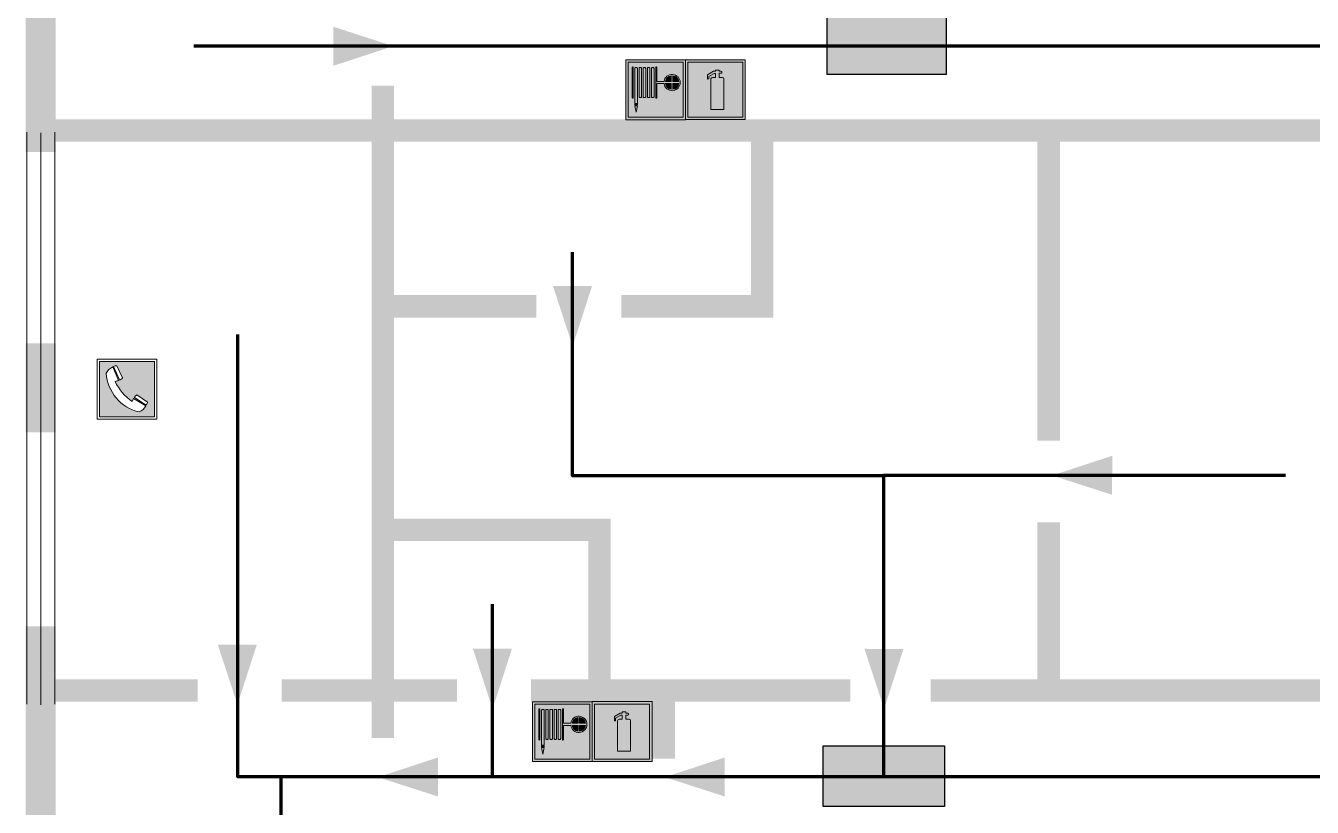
# Model space of a CAD drawing. Header units: millimetres. Extents: x 13114 to 67229, y 22859 to 38520.
# Drawn here: x 27323 to 27495.1, y 31803.7 to 31908.3 of the extents above; entities that cross this region are included whole.
import ezdxf

# ---------------------------------------------------------------- set-up
doc = ezdxf.new("R2010")
doc.units = ezdxf.units.MM
doc.layers.add('План_Штампы', color=7, linetype='Continuous')

# ---------------------------------------------------------------- blocks, each defined once
blk = doc.blocks.new('A$C37112FD5')
at = {"true_color": 0xf5f5ff}
h = blk.add_hatch(color=7, dxfattribs=at)
h.dxf.hatch_style = 1
h.paths.add_polyline_path([(12.8, -7.4), (0, -7.4), (0, -20.2), (12.8, -20.2)])
h.paths.add_polyline_path([(12.29, -7.91), (12.29, -19.69), (0.51, -19.69), (0.51, -7.91)], flags=16)
h.paths.add_polyline_path([(4.98, -9.04, -0.42597), (5.17, -9.22), (5.17, -12.25), (5.17, -15.29, -0.432244), (4.98, -15.47), (4.83, -15.47, -0.42597), (4.64, -15.29), (4.64, -12.25), (4.64, -9.22, -0.432244), (4.83, -9.04)], flags=0)
h.paths.add_polyline_path([(4.28, -9.22), (4.28, -12.25), (4.28, -15.29, -0.432244), (4.09, -15.47), (3.94, -15.47, -0.42597), (3.75, -15.29), (3.75, -12.25), (3.75, -9.22, -0.432244), (3.94, -9.04), (4.09, -9.04, -0.42597)], flags=0)
h.paths.add_polyline_path([(5.72, -9.04), (5.87, -9.04, -0.42597), (6.06, -9.22), (6.06, -12.25), (6.06, -15.29, -0.432244), (5.87, -15.47), (5.72, -15.47, -0.42597), (5.53, -15.29), (5.53, -12.25), (5.53, -9.22, -0.432244)], flags=0)
h.paths.add_polyline_path([(6.42, -8.9), (6.5, -8.9, -0.42597), (6.69, -9.08), (6.69, -12.03), (8.21, -12.03, -15.824349), (8.21, -12.47), (6.69, -12.47), (6.69, -15.42, -0.432244), (6.5, -15.6), (6.42, -15.6)], flags=0)
h.paths.add_polyline_path([(3.39, -9.22), (3.39, -12.25), (3.39, -15.29, -0.432244), (3.2, -15.47), (3.05, -15.47, -0.42597), (2.85, -15.29), (2.85, -12.25), (2.85, -9.22, -0.432244), (3.05, -9.04), (3.2, -9.04, -0.42597)], flags=0)
h.paths.add_polyline_path([(2.5, -9.22), (2.5, -16.71), (1.96, -16.71), (1.96, -9.22, -0.432244), (2.15, -9.04), (2.31, -9.04, -0.42597)], flags=0)
h.paths.add_polyline_path([(1.61, -8.9), (1.61, -15.6), (1.57, -15.6, -0.42597), (1.37, -15.42), (1.37, -12.03), (1.37, -9.09, -0.432244), (1.57, -8.9)], flags=0)
h.paths.add_polyline_path([(9.76, -10.81), (9.76, -12.03), (8.49, -12.03, -0.336371)], flags=0)
h.paths.add_polyline_path([(8.49, -12.47), (9.76, -12.47), (9.76, -13.7, -0.336371)], flags=0)
h.paths.add_polyline_path([(10.11, -10.81, -0.336371), (11.38, -12.03), (10.11, -12.03)], flags=0)
h.paths.add_polyline_path([(10.11, -12.47), (11.38, -12.47, -0.336371), (10.11, -13.7)], flags=0)
h.paths.add_polyline_path([(2.5, -16.84), (2.5, -17.05), (1.97, -17.05), (1.97, -16.84)], flags=0)
h.paths.add_polyline_path([(2.5, -17.24, -0.033778), (2.24, -18.6, -0.033778), (1.97, -17.24)], flags=0)
h = blk.add_hatch(color=242)
h.dxf.hatch_style = 1
h.paths.add_polyline_path([(12.29, -7.91), (0.51, -7.91), (0.51, -19.69), (12.29, -19.69)])
h.paths.add_polyline_path([(6.42, -15.6), (6.42, -8.9), (6.5, -8.9, -0.42597), (6.69, -9.08), (6.69, -12.03), (8.21, -12.03, -15.824349), (8.21, -12.47), (6.69, -12.47), (6.69, -15.42, -0.432244), (6.5, -15.6)], flags=16)
h.paths.add_polyline_path([(5.87, -15.47), (5.72, -15.47, -0.42597), (5.53, -15.29), (5.53, -12.25), (5.53, -9.22, -0.432244), (5.72, -9.04), (5.87, -9.04, -0.42597), (6.06, -9.22), (6.06, -12.25), (6.06, -15.29, -0.432244)], flags=16)
h.paths.add_polyline_path([(4.98, -15.47), (4.83, -15.47, -0.42597), (4.64, -15.29), (4.64, -12.25), (4.64, -9.22, -0.432244), (4.83, -9.04), (4.98, -9.04, -0.42597), (5.17, -9.22), (5.17, -12.25), (5.17, -15.29, -0.432244)], flags=16)
h.paths.add_polyline_path([(4.09, -15.47), (3.94, -15.47, -0.42597), (3.75, -15.29), (3.75, -12.25), (3.75, -9.22, -0.432244), (3.94, -9.04), (4.09, -9.04, -0.42597), (4.28, -9.22), (4.28, -12.25), (4.28, -15.29, -0.432244)], flags=16)
h.paths.add_polyline_path([(3.2, -15.47), (3.05, -15.47, -0.42597), (2.85, -15.29), (2.85, -12.25), (2.85, -9.22, -0.432244), (3.05, -9.04), (3.2, -9.04, -0.42597), (3.39, -9.22), (3.39, -12.25), (3.39, -15.29, -0.432244)], flags=16)
h.paths.add_polyline_path([(2.5, -17.05), (1.97, -17.05), (1.97, -16.84), (2.5, -16.84)], flags=16)
h.paths.add_polyline_path([(2.5, -17.24, -0.033778), (2.24, -18.6, -0.033778), (1.97, -17.24)], flags=16)
h.paths.add_polyline_path([(2.5, -16.71), (1.96, -16.71), (1.96, -9.22, -0.432244), (2.15, -9.04), (2.31, -9.04, -0.42597), (2.5, -9.22)], flags=16)
h.paths.add_polyline_path([(1.61, -15.6), (1.57, -15.6, -0.42597), (1.37, -15.42), (1.37, -12.03), (1.37, -9.09, -0.432244), (1.57, -8.9), (1.61, -8.9)], flags=16)
h.paths.add_polyline_path([(8.49, -12.47), (9.76, -12.47), (9.76, -13.7, -0.336371)], flags=0)
h.paths.add_polyline_path([(10.11, -13.7), (10.11, -12.47), (11.38, -12.47, -0.336371)], flags=0)
h.paths.add_polyline_path([(8.49, -12.03, -0.336371), (9.76, -10.81), (9.76, -12.03)], flags=0)
h.paths.add_polyline_path([(10.11, -12.03), (10.11, -10.81, -0.336371), (11.38, -12.03)], flags=0)
h = blk.add_hatch(color=7, dxfattribs=at)
h.dxf.hatch_style = 1
h.paths.add_polyline_path([(1.61, -8.9), (1.57, -8.9, 0.432244), (1.37, -9.09), (1.37, -12.03), (1.37, -15.42, 0.42597), (1.57, -15.6), (1.61, -15.6)])
h.paths.add_polyline_path([(2.5, -9.22, 0.42597), (2.31, -9.04), (2.15, -9.04, 0.432244), (1.96, -9.22), (1.96, -16.71), (2.5, -16.71)])
h.paths.add_polyline_path([(2.5, -16.84), (1.97, -16.84), (1.97, -17.05), (2.5, -17.05)])
h.paths.add_polyline_path([(2.5, -17.24), (1.97, -17.24, 0.033778), (2.24, -18.6, 0.033778)])
h.paths.add_polyline_path([(3.39, -12.25), (3.39, -9.22, 0.42597), (3.2, -9.04), (3.05, -9.04, 0.432244), (2.85, -9.22), (2.85, -12.25), (2.85, -15.29, 0.42597), (3.05, -15.47), (3.2, -15.47, 0.432244), (3.39, -15.29)])
h.paths.add_polyline_path([(4.28, -12.25), (4.28, -9.22, 0.42597), (4.09, -9.04), (3.94, -9.04, 0.432244), (3.75, -9.22), (3.75, -12.25), (3.75, -15.29, 0.42597), (3.94, -15.47), (4.09, -15.47, 0.432244), (4.28, -15.29)])
h.paths.add_polyline_path([(5.17, -12.25), (5.17, -9.22, 0.42597), (4.98, -9.04), (4.83, -9.04, 0.432244), (4.64, -9.22), (4.64, -12.25), (4.64, -15.29, 0.42597), (4.83, -15.47), (4.98, -15.47, 0.432244), (5.17, -15.29)])
h.paths.add_polyline_path([(6.06, -12.25), (6.06, -9.22, 0.42597), (5.87, -9.04), (5.72, -9.04, 0.432244), (5.53, -9.22), (5.53, -12.25), (5.53, -15.29, 0.42597), (5.72, -15.47), (5.87, -15.47, 0.432244), (6.06, -15.29)])
h.paths.add_polyline_path([(6.69, -12.47), (8.21, -12.47, 15.824349), (8.21, -12.03), (6.69, -12.03), (6.69, -9.08, 0.42597), (6.5, -8.9), (6.42, -8.9), (6.42, -15.6), (6.5, -15.6, 0.432244), (6.69, -15.42)])
h.paths.add_polyline_path([(8.49, -12.47), (9.76, -12.47), (9.76, -13.7, -0.336371)], flags=16)
h.paths.add_polyline_path([(8.49, -12.03, -0.336371), (9.76, -10.81), (9.76, -12.03)], flags=16)
h.paths.add_polyline_path([(10.11, -12.47), (11.38, -12.47, -0.336371), (10.11, -13.7)], flags=16)
h.paths.add_polyline_path([(10.11, -12.03), (10.11, -10.81, -0.336371), (11.38, -12.03)], flags=16)
h = blk.add_hatch(color=242)
h.dxf.hatch_style = 1
h.paths.add_polyline_path([(9.76, -10.81, 0.336371), (8.49, -12.03), (9.76, -12.03)])
h.paths.add_polyline_path([(10.11, -10.81), (10.11, -12.03), (11.38, -12.03, 0.336371)])
h.paths.add_polyline_path([(11.38, -12.47), (10.11, -12.47), (10.11, -13.7, 0.336371)])
h.paths.add_polyline_path([(9.76, -12.47), (8.49, -12.47, 0.336371), (9.76, -13.7)])
at = {"color": 242, "lineweight": 5}
for p, q in [((0, -20.2), (0, -7.4)), ((0, -7.4), (12.8, -7.4)), ((12.8, -20.2), (12.8, -7.4)), ((1.37, -12.03), (1.37, -9.08)), ((1.57, -8.9), (1.61, -8.9)), ((1.61, -8.9), (1.61, -15.6)), ((1.96, -16.71), (1.96, -9.22)), ((2.15, -9.04), (2.31, -9.04)), ((2.5, -16.71), (2.5, -9.22)), ((2.85, -12.25), (2.85, -9.22)), ((3.05, -9.04), (3.2, -9.04)), ((3.39, -12.25), (3.39, -9.22)), ((3.75, -12.25), (3.75, -9.22)), ((3.94, -9.04), (4.09, -9.04)), ((4.28, -12.25), (4.28, -9.22)), ((4.64, -12.25), (4.64, -9.22)), ((4.83, -9.04), (4.98, -9.04)), ((5.17, -12.25), (5.17, -9.22)), ((5.53, -12.25), (5.53, -9.22)), ((5.72, -9.04), (5.87, -9.04)), ((6.06, -12.25), (6.06, -9.22)), ((6.42, -8.9), (6.42, -15.6)), ((6.5, -8.9), (6.42, -8.9)), ((6.69, -12.03), (6.69, -9.08)), ((9.76, -10.81), (9.76, -12.03)), ((10.11, -10.81), (10.11, -12.03)), ((1.37, -12.03), (1.37, -15.42)), ((2.85, -12.25), (2.85, -15.29)), ((3.39, -12.25), (3.39, -15.29)), ((3.75, -12.25), (3.75, -15.29)), ((4.28, -12.25), (4.28, -15.29)), ((4.64, -12.25), (4.64, -15.29)), ((5.17, -12.25), (5.17, -15.29)), ((5.53, -12.25), (5.53, -15.29)), ((6.06, -12.25), (6.06, -15.29)), ((8.21, -12.03), (6.69, -12.03)), ((8.21, -12.47), (6.69, -12.47)), ((6.69, -12.47), (6.69, -15.42)), ((9.76, -12.03), (8.49, -12.03)), ((9.76, -12.47), (8.49, -12.47)), ((9.76, -12.47), (9.76, -13.7)), ((11.38, -12.03), (10.11, -12.03)), ((11.38, -12.47), (10.11, -12.47)), ((10.11, -12.47), (10.11, -13.7)), ((1.57, -15.6), (1.61, -15.6)), ((3.05, -15.47), (3.2, -15.47)), ((3.94, -15.47), (4.09, -15.47)), ((4.83, -15.47), (4.98, -15.47)), ((5.72, -15.47), (5.87, -15.47)), ((6.42, -15.6), (6.5, -15.6)), ((1.96, -16.71), (2.5, -16.71)), ((1.97, -16.84), (2.5, -16.84)), ((1.97, -17.05), (1.97, -16.84)), ((2.5, -17.05), (1.97, -17.05)), ((1.97, -17.24), (2.5, -17.24)), ((2.5, -16.84), (2.5, -17.05)), ((0, -20.2), (12.8, -20.2))]:
    blk.add_line(p, q, dxfattribs=at)
blk.add_lwpolyline([(0.51, -7.91), (12.29, -7.91), (12.29, -19.69), (0.51, -19.69)], close=True, dxfattribs=at)
for centre, radius, start, end in [((1.56, -9.09), 0.182, 87.1027, 180.6071), ((2.15, -9.22), 0.182, 87.1027, 180.6071), ((2.32, -9.22), 0.182, 359.3929, 92.8973), ((3.04, -9.22), 0.182, 87.1027, 180.6071), ((3.21, -9.22), 0.182, 359.3929, 92.8973), ((3.93, -9.22), 0.182, 87.1027, 180.6071), ((4.1, -9.22), 0.182, 359.3929, 92.8973), ((4.82, -9.22), 0.182, 87.1027, 180.6071), ((4.99, -9.22), 0.182, 359.3929, 92.8973), ((5.71, -9.22), 0.182, 87.1027, 180.6071), ((5.88, -9.22), 0.182, 359.3929, 92.8973), ((6.51, -9.09), 0.182, 359.3929, 92.8973), ((9.93, -12.25), 1.74, 187.2319, 172.7681), ((9.93, -12.25), 1.46, 96.9927, 171.3585), ((9.93, -12.25), 1.46, 8.6415, 83.0073), ((9.93, -12.25), 1.46, 188.6415, 263.0073), ((9.93, -12.25), 1.46, 276.9927, 351.3585), ((1.56, -15.42), 0.182, 179.3929, 272.8973), ((3.04, -15.29), 0.182, 179.3929, 272.8973), ((3.21, -15.29), 0.182, 267.1027, 0.6071), ((3.93, -15.29), 0.182, 179.3929, 272.8973), ((4.1, -15.29), 0.182, 267.1027, 0.6071), ((4.82, -15.29), 0.182, 179.3929, 272.8973), ((4.99, -15.29), 0.182, 267.1027, 0.6071), ((5.71, -15.29), 0.182, 179.3929, 272.8973), ((5.88, -15.29), 0.182, 267.1027, 0.6071), ((6.51, -15.42), 0.182, 267.1027, 0.6071), ((12.17, -15.98), 10.27, 187.041, 194.7793), ((-7.7, -15.98), 10.27, 345.2207, 352.959)]:
    blk.add_arc(centre, radius, start, end, dxfattribs=at)
blk = doc.blocks.new('A$C3AD82952')
at = {"true_color": 0xf5f5ff}
h = blk.add_hatch(color=7, dxfattribs=at)
h.dxf.hatch_style = 1
h.paths.add_polyline_path([(8.21, 8.73, 0.414214), (7.89, 9.05), (7.22, 9.05), (7.22, 9.92), (7.59, 9.92, 1), (7.57, 10.36), (7.22, 10.36), (7.22, 10.6), (6.43, 10.6), (6.43, 10.36), (6.01, 10.36), (4.74, 9.59), (4.74, 8.69), (4.98, 8.73), (4.98, 9.26), (6.12, 9.91), (6.43, 9.91), (6.43, 9.05), (5.76, 9.05, 0.414214), (5.44, 8.73), (5.44, 2.2), (8.21, 2.2)], flags=0)
h.paths.add_polyline_path([(12.8, 12.8), (0, 12.8), (0, 0), (12.8, 0)])
h.paths.add_polyline_path([(0.51, 12.29), (12.29, 12.29), (12.29, 0.51), (0.51, 0.51)], flags=16)
h.paths.add_polyline_path([(4.74, 9.59), (6.01, 10.36), (6.43, 10.36), (6.43, 10.6), (7.22, 10.6), (7.22, 10.36), (7.59, 10.36, -0.94586), (7.59, 9.92), (7.22, 9.92), (7.22, 9.05), (7.89, 9.05, -0.414214), (8.21, 8.73), (8.21, 2.2), (5.44, 2.2), (5.44, 8.73, -0.414214), (5.76, 9.05), (6.43, 9.05), (6.43, 9.91), (6.12, 9.91), (4.98, 9.26), (4.98, 8.73), (4.74, 8.69)], flags=0)
h = blk.add_hatch(color=242)
h.dxf.hatch_style = 1
h.paths.add_polyline_path([(12.29, 12.29), (0.51, 12.29), (0.51, 0.51), (12.29, 0.51)])
h.paths.add_polyline_path([(4.74, 8.69), (4.74, 9.59), (6.01, 10.36), (6.43, 10.36), (6.43, 10.6), (7.22, 10.6), (7.22, 10.36), (7.59, 10.36, -0.94586), (7.59, 9.92), (7.22, 9.92), (7.22, 9.05), (7.89, 9.05, -0.414214), (8.21, 8.73), (8.21, 2.2), (5.44, 2.2), (5.44, 8.73, -0.414214), (5.76, 9.05), (6.43, 9.05), (6.43, 9.91), (6.12, 9.91), (4.98, 9.26), (4.98, 8.73)], flags=16)
h = blk.add_hatch(color=7, dxfattribs=at)
h.dxf.hatch_style = 1
h.paths.add_polyline_path([(8.21, 8.73, 0.414214), (7.89, 9.05), (7.22, 9.05), (7.22, 9.92), (7.59, 9.92, 1), (7.57, 10.36), (7.22, 10.36), (7.22, 10.6), (6.43, 10.6), (6.43, 10.36), (6.01, 10.36), (4.74, 9.59), (4.74, 8.69), (4.98, 8.73), (4.98, 9.26), (6.12, 9.91), (6.43, 9.91), (6.43, 9.05), (5.76, 9.05, 0.414214), (5.44, 8.73), (5.44, 2.2), (8.21, 2.2)])
at = {"color": 242, "lineweight": 5}
for p, q in [((0, 0), (0, 12.8)), ((0, 12.8), (12.8, 12.8)), ((12.8, 0), (12.8, 12.8)), ((6.01, 10.36), (4.74, 9.59)), ((4.74, 9.59), (4.74, 8.69)), ((4.74, 8.69), (4.98, 8.73)), ((4.98, 9.26), (6.12, 9.91)), ((4.98, 8.73), (4.98, 9.26)), ((5.44, 2.2), (5.44, 8.73)), ((5.76, 9.05), (6.43, 9.05)), ((6.01, 10.36), (6.43, 10.36)), ((6.12, 9.91), (6.43, 9.91)), ((7.22, 10.6), (6.43, 10.6)), ((6.43, 10.6), (6.43, 10.36)), ((6.43, 9.91), (6.43, 9.05)), ((7.22, 10.36), (7.22, 10.6)), ((7.59, 10.36), (7.22, 10.36)), ((7.22, 9.05), (7.22, 9.92)), ((7.59, 9.92), (7.22, 9.92)), ((7.89, 9.05), (7.22, 9.05)), ((8.21, 2.2), (8.21, 8.73)), ((0, 0), (12.8, 0)), ((5.44, 2.2), (8.21, 2.2))]:
    blk.add_line(p, q, dxfattribs=at)
blk.add_lwpolyline([(0.51, 12.29), (12.29, 12.29), (12.29, 0.51), (0.51, 0.51)], close=True, dxfattribs=at)
for centre, radius, start, end in [((5.76, 8.73), 0.32, 90, 180), ((7.58, 10.14), 0.223, 273.1875, 86.8125), ((7.89, 8.73), 0.32, 0, 90)]:
    blk.add_arc(centre, radius, start, end, dxfattribs=at)
blk = doc.blocks.new('A$C456E1F9C')
at = {"lineweight": 5}
h = blk.add_hatch(color=242, dxfattribs=at)
h.paths.add_polyline_path([(0.51, -1.47), (0.51, -13.26), (12.29, -13.26), (12.29, -1.47)])
h.paths.add_polyline_path([(5.42, -4.95, -0.254479), (4.78, -5.4), (3.52, -2.53, -0.209735), (4.23, -2.4)], flags=16)
h.paths.add_polyline_path([(8.53, -8.6), (10.87, -10.17), (10.54, -10.76), (8.03, -9.13, -0.192251)], flags=16)
h.paths.add_polyline_path([(4.61, -5.49, 0.005518), (3.87, -5.72, 0.128647), (7.49, -10.01, 0.00809), (7.83, -9.33), (10.47, -10.97, -0.16736), (8.99, -12.25, -0.327862), (1.95, -3.95, -0.166952), (3.36, -2.62)], flags=16)
at = {"color": 242, "lineweight": 5}
for p, q in [((0, -13.77), (0, -0.97)), ((12.8, -0.97), (0, -0.97)), ((4.61, -5.49), (3.36, -2.62)), ((3.52, -2.53), (4.78, -5.4)), ((4.23, -2.4), (5.42, -4.95)), ((12.8, -13.77), (12.8, -0.97)), ((7.83, -9.33), (10.47, -10.97)), ((8.03, -9.13), (10.54, -10.76)), ((10.81, -10.12), (8.53, -8.6)), ((10.54, -10.76), (10.8, -10.3)), ((10.8, -10.3), (10.81, -10.12)), ((0, -13.77), (12.8, -13.77))]:
    blk.add_line(p, q, dxfattribs=at)
blk.add_lwpolyline([(0.51, -1.47), (12.29, -1.47), (12.29, -13.26), (0.51, -13.26)], close=True, dxfattribs=at)
for centre, radius, start, end in [((4.59, -5.34), 2.99, 114.2845, 152.1974), ((4.02, -3.27), 0.891, 76.3284, 123.7092), ((11.12, -3.31), 9.19, 183.9915, 256.6009), ((14.98, -39.1), 35.17, 107.1487, 108.4135), ((4.68, -4.59), 0.824, 276.9621, 334.0723), ((13.86, -0.94), 11.08, 205.5536, 234.8762), ((-13.31, 0.8), 23.44, 332.5487, 334.4027), ((8.94, -9.5), 0.989, 114.4092, 157.9388), ((7.87, -9.46), 3, 291.9291, 329.9329)]:
    blk.add_arc(centre, radius, start, end, dxfattribs=at)
blk = doc.blocks.new('A$C32E8229D')
at = {"true_color": 0xffffff}
blk.add_hatch(color=7, dxfattribs=at).paths.add_polyline_path([(0, 0), (0, -8), (16, -8), (16, 0)])
h = blk.add_hatch(color=126)
h.paths.add_polyline_path([(0.2, -0.2), (15.8, -0.2), (15.8, -7.8), (0.2, -7.8)])
h.paths.add_polyline_path([(13.49, -2.05), (12.08, -2.05), (11.37, -2.63, 0.162397), (11.29, -2.84), (11.29, -3.63), (10.35, -3.63), (10.35, -4.05), (11.68, -4.05), (11.68, -3.48), (12.26, -4.28), (11.29, -5.1), (11.29, -6.78), (11.85, -6.78), (11.85, -5.44), (12.8, -4.64), (12.8, -5.94), (14.46, -5.94), (14.46, -5.39), (13.45, -5.39), (13.45, -3.97), (12.46, -2.59), (13.15, -2.59), (13.69, -3.34), (14.18, -3)], flags=16)
h.paths.add_polyline_path([(10.74, -1.82, 1), (11.8, -1.82, 1)], flags=16)
h.paths.add_polyline_path([(9.39, -3.59), (5.99, -3.59), (6.56, -3.03), (5.91, -3.03), (5.1, -3.83), (5.91, -4.64), (6.56, -4.64), (5.99, -4.09), (9.39, -4.09)], flags=16)
h.paths.add_polyline_path([(4.29, -1.08), (1.72, -1.08), (1.72, -6.6), (4.29, -6.6)], flags=16)
at = {"color": 126}
blk.add_lwpolyline([(16, -8), (0, -8), (0, 0), (16, 0)], close=True, dxfattribs=at)

msp = doc.modelspace()

# ---------------------------------------------------------------- linework, layer by layer
at = {"lineweight": 0}
for points, const_width in [([(27324.96, 31891.45), (27324.96, 31978.09), (27337.37, 31978.09)], 4), ([(27370.73, 31894.3), (27370.73, 31900.3)], 3), ([(27370.73, 31900.3), (27370.73, 31813.03)], 3), ([(27578.43, 31894.3), (27325.13, 31894.3)], 3), ([(27421.47, 31894.3), (27421.47, 31870.78), (27402.65, 31870.78)], 3), ([(27459.8, 31894.3), (27459.8, 31852.82)], 3), ([(27370.73, 31870.78), (27391.26, 31870.78)], 3), ([(27324.96, 31853.93), (27324.96, 31865.83)], 4), ([(27399.73, 31819.36), (27399.73, 31840.88), (27370.73, 31840.88)], 3), ([(27459.8, 31819.36), (27459.8, 31841.87)], 3), ([(27333.86, 31738.73), (27324.96, 31738.73), (27324.96, 31827.96)], 4), ([(27345.94, 31819.36), (27325.54, 31819.36)], 3), ([(27380.66, 31819.36), (27357.19, 31819.36)], 3), ([(27433.29, 31819.36), (27390.56, 31819.36)], 3), ([(27408.33, 31819.36), (27408.33, 31810.24)], 3), ([(27577.86, 31819.36), (27444.02, 31819.36)], 3), ([(27370.73, 31802.7), (27370.73, 31738.51)], 3)]:
    msp.add_lwpolyline(points, dxfattribs=dict(at, const_width=const_width))
at = {"color": 126, "lineweight": 100, "true_color": 0x008754}
for points in [[(27688.64, 31905.59), (27345.45, 31905.59)], [(27396.05, 31878.03), (27396.05, 31848.16), (27437.73, 31848.16)], [(27700.94, 31807.83), (27351.35, 31807.83), (27351.35, 31866.99)], [(27491.48, 31848.16), (27437.73, 31848.16), (27437.73, 31807.83)], [(27385.41, 31807.83), (27385.41, 31830.92)], [(27357.07, 31807.83), (27357.07, 31752.18), (27338.4, 31752.18), (27338.4, 31778.69)]]:
    msp.add_lwpolyline(points, dxfattribs=at)
at = {"lineweight": 0}
for points in [[(27323.09, 31894.08), (27323.09, 31817.55)], [(27326.83, 31894.08), (27326.83, 31817.55)], [(27324.96, 31893.98), (27324.96, 31817.45)]]:
    msp.add_lwpolyline(points, dxfattribs=at)
at = {"layer": 'План_Штампы', "color": 126, "true_color": 0x008754}
for points in [[(27364.11, 31902.96), (27364.12, 31908.19), (27372.14, 31905.6)], [(27393.49, 31873.5), (27398.72, 31873.49), (27396.12, 31865.47)], [(27468.31, 31850.78), (27468.29, 31845.56), (27460.27, 31848.15)], [(27348.65, 31825.52), (27353.87, 31825.51), (27351.28, 31817.49)], [(27382.77, 31824.97), (27388, 31824.95), (27385.41, 31816.93)], [(27435.16, 31824.95), (27440.38, 31824.94), (27437.79, 31816.92)], [(27378.11, 31810.41), (27378.1, 31805.19), (27370.08, 31807.78)], [(27416.48, 31810.41), (27416.46, 31805.19), (27408.45, 31807.78)]]:
    msp.add_solid(points, dxfattribs=at)

# ---------------------------------------------------------------- block references
for name, p, xscale, yscale, zscale in [('A$C37112FD5', (27403.22, 31908.38), 0.6249984004534781, 0.6249984004534781, 0.6249984004534781), ('A$C3AD82952', (27411.22, 31895.76), 0.625, 0.625, 0.625), ('A$C456E1F9C', (27332.5, 31864.3), 0.625, 0.625, 0.625), ('A$C37112FD5', (27390.74, 31822.5), 0.6249984004534781, 0.6249984004534781, 0.6249984004534781), ('A$C3AD82952', (27398.74, 31809.88), 0.625, 0.625, 0.625)]:
    msp.add_blockref(name, p, dxfattribs=dict(xscale=xscale, yscale=yscale, zscale=zscale))
at = {"layer": 'План_Штампы', "color": 126, "true_color": 0x008754, "xscale": -1}
msp.add_blockref('A$C32E8229D', (27446.13, 31909.85), dxfattribs=at)
at = {"layer": 'План_Штампы', "color": 126, "true_color": 0x008754, "xscale": 1.012510887696, "yscale": 1.012510887696, "zscale": 1.012510887696, "rotation": 359.9978653237144}
msp.add_blockref('A$C32E8229D', (27429.65, 31811.95), dxfattribs=at)

doc.saveas('drawing.dxf')
